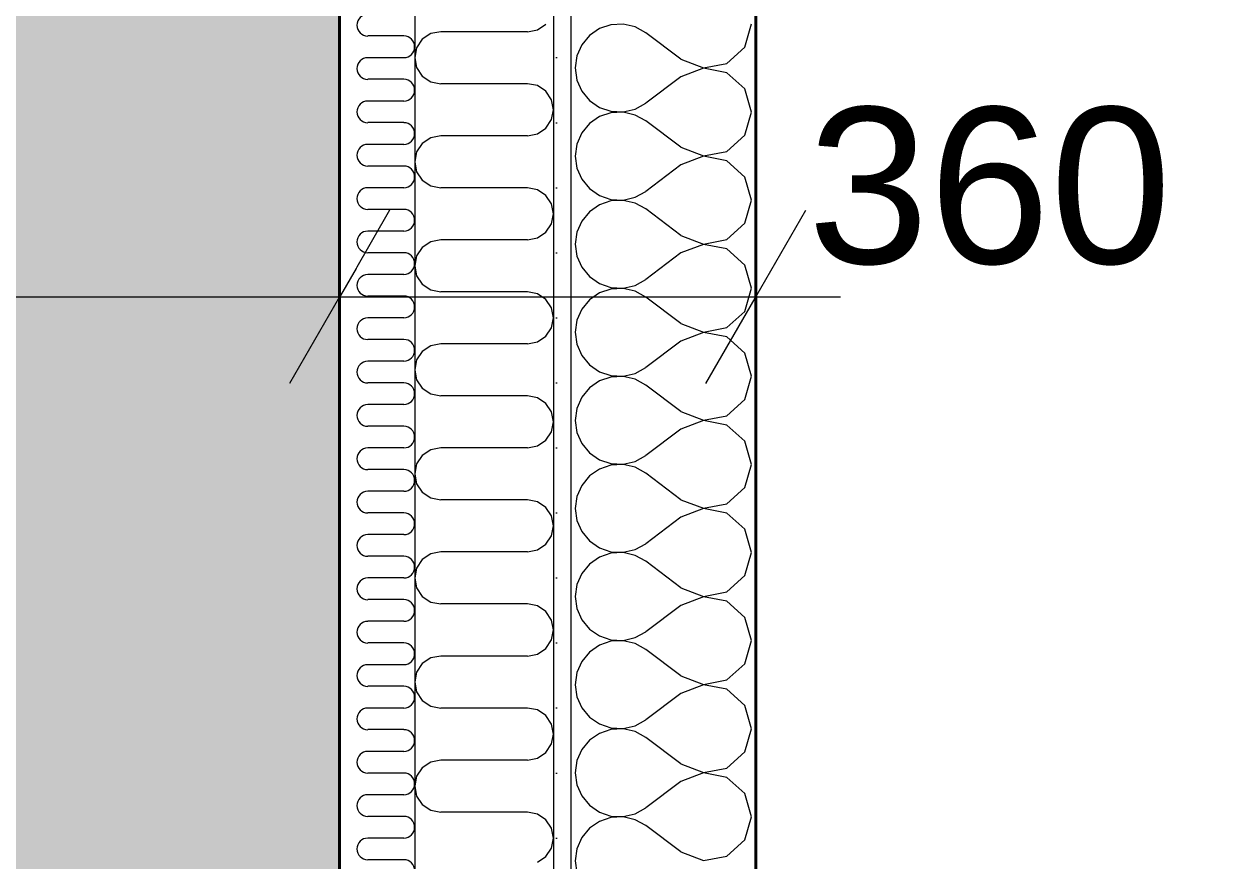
# Model space of a CAD drawing. Header units: millimetres. Extents: x -3100 to 17162, y -19566 to 10100.
# Drawn here: x 13827 to 14869, y 5943 to 6667 of the extents above; entities that cross this region are included whole.
import ezdxf

# ---------------------------------------------------------------- set-up
doc = ezdxf.new("R2010")
doc.units = ezdxf.units.MM
doc.header["$MEASUREMENT"] = 0
doc.linetypes.add('Wipeout_Contour', pattern=[1000, 0, -1000])
for name, color, linetype in [('Konstrukce - svislé nosné', 7, 'Continuous'), ('Konstrukce – Dělicí čáry vrstev', 7, 'Continuous'), ('Kóty - SP', 7, 'Continuous'), ('Výplně – Řezové', 7, 'Continuous'), ('Zóny', 7, 'Continuous')]:
    doc.layers.add(name, color=color, linetype=linetype)
doc.styles.add('GENEROVANÝ_STYL_1', font='Arial.ttf')
doc.dimstyles.new('GENEROVANÝ_STYL__1', dxfattribs={"dimtxt": 134.999996, "dimasz": 114, "dimexe": 0.18, "dimexo": 0.0625, "dimgap": 0, "dimtad": 1, "dimtih": 1, "dimtoh": 1, "dimdec": 0, "dimzin": 0, "dimdsep": 46, "dimtxsty": 'GENEROVANÝ_STYL_1', "dimblk": 'ARROWHEAD_2', "dimblk1": 'ARROWHEAD_2', "dimblk2": 'ARROWHEAD_2', "dimcen": 0.09, "dimse1": 1, "dimse2": 1, "dimclrd": 256, "dimclre": 256, "dimclrt": 256, "dimazin": 0, "dimtfac": 1, "dimtdec": 4, "dimtmove": 0, "dimatfit": 3, "dimfxl": 1, "dimtolj": 1, "dimtzin": 0, "dimarcsym": 0})
doc.dimstyles.new('GENEROVANÝ_STYL__2', dxfattribs={"dimtxt": 134.999996, "dimasz": 114, "dimexe": 0.18, "dimexo": 0.0625, "dimgap": 0, "dimtad": 1, "dimdec": 0, "dimzin": 0, "dimdsep": 46, "dimtxsty": 'GENEROVANÝ_STYL_1', "dimblk": 'ARROWHEAD_2', "dimblk1": 'ARROWHEAD_2', "dimblk2": 'ARROWHEAD_2', "dimcen": 0.09, "dimse1": 1, "dimse2": 1, "dimclrd": 256, "dimclre": 256, "dimclrt": 256, "dimazin": 0, "dimtfac": 1, "dimtdec": 4, "dimtmove": 0, "dimatfit": 3, "dimfxl": 1, "dimtolj": 1, "dimtzin": 0, "dimarcsym": 0})
doc.dimstyles.new('GENEROVANÝ_STYL__4', dxfattribs={"dimtxt": 134.999996, "dimasz": 114, "dimexe": 0.18, "dimexo": 0.0625, "dimgap": 0, "dimtad": 1, "dimtih": 1, "dimtoh": 1, "dimdec": 0, "dimzin": 0, "dimdsep": 46, "dimtxsty": 'GENEROVANÝ_STYL_1', "dimblk": 'ARROWHEAD_2', "dimblk1": 'ARROWHEAD_2', "dimblk2": 'ARROWHEAD_2', "dimcen": 0.09, "dimse1": 1, "dimse2": 1, "dimclrd": 256, "dimclre": 256, "dimclrt": 256, "dimazin": 0, "dimtfac": 1, "dimtdec": 4, "dimtmove": 2, "dimatfit": 3, "dimfxl": 1, "dimtolj": 1, "dimtzin": 0, "dimarcsym": 0})
pattern_1 = [(0, (0, 0), (0, 56.25), [0, -56.25])]

# ---------------------------------------------------------------- blocks, each defined once
blk = doc.blocks.new('Spíž_1.05_7', base_point=(14578.5, 5791.7))
at = {"layer": 'Zóny', "linetype": 'Continuous', "lineweight": 0, "true_color": 0xffffff}
blk.add_hatch(color=7, dxfattribs=at).paths.add_polyline_path([(14100, 4200), (14100, 7400), (12800, 7400), (12800, 4200)])
blk = doc.blocks.new('*X81')
at = {"layer": 'Výplně – Řezové', "color": 53, "linetype": 'Continuous', "lineweight": 13, "true_color": 0xeccf4f}
for p, q in [((14155.6, 6656.3), (14124.4, 6656.3)), ((14155.6, 6637.5), (14124.4, 6637.5)), ((14155.6, 6618.8), (14124.4, 6618.8)), ((14155.6, 6600), (14124.4, 6600)), ((14155.6, 6581.3), (14124.4, 6581.3)), ((14155.6, 6562.5), (14124.4, 6562.5)), ((14155.6, 6543.8), (14124.4, 6543.8)), ((14155.6, 6525), (14124.4, 6525)), ((14155.6, 6506.3), (14124.4, 6506.3)), ((14155.6, 6487.5), (14124.4, 6487.5)), ((14155.6, 6468.8), (14124.4, 6468.8)), ((14155.6, 6450), (14124.4, 6450)), ((14155.6, 6431.3), (14124.4, 6431.3)), ((14155.6, 6412.5), (14124.4, 6412.5)), ((14155.6, 6393.8), (14124.4, 6393.8)), ((14155.6, 6375), (14124.4, 6375)), ((14155.6, 6356.3), (14124.4, 6356.3)), ((14155.6, 6337.5), (14124.4, 6337.5)), ((14155.6, 6318.8), (14124.4, 6318.8)), ((14155.6, 6300), (14124.4, 6300)), ((14155.6, 6281.3), (14124.4, 6281.3)), ((14155.6, 6262.5), (14124.4, 6262.5)), ((14155.6, 6243.8), (14124.4, 6243.8)), ((14155.6, 6225), (14124.4, 6225)), ((14155.6, 6206.3), (14124.4, 6206.3)), ((14155.6, 6187.5), (14124.4, 6187.5)), ((14155.6, 6168.8), (14124.4, 6168.8)), ((14155.6, 6150), (14124.4, 6150)), ((14155.6, 6131.3), (14124.4, 6131.3)), ((14155.6, 6112.5), (14124.4, 6112.5)), ((14155.6, 6093.8), (14124.4, 6093.8)), ((14155.6, 6075), (14124.4, 6075)), ((14155.6, 6056.3), (14124.4, 6056.3)), ((14155.6, 6037.5), (14124.4, 6037.5)), ((14155.6, 6018.8), (14124.4, 6018.8)), ((14155.6, 6000), (14124.4, 6000)), ((14155.6, 5981.3), (14124.4, 5981.3)), ((14155.6, 5962.5), (14124.4, 5962.5)), ((14155.6, 5943.8), (14124.4, 5943.8))]:
    blk.add_line(p, q, dxfattribs=at)
for centre, start, end in [((14124.4, 6665.6), 90, 270), ((14155.6, 6646.9), 270, 90), ((14124.4, 6628.1), 90, 270), ((14155.6, 6609.4), 270, 90), ((14124.4, 6590.6), 90, 270), ((14155.6, 6571.9), 270, 90), ((14124.4, 6553.1), 90, 270), ((14155.6, 6534.4), 270, 90), ((14124.4, 6515.6), 90, 270), ((14155.6, 6496.9), 270, 90), ((14124.4, 6478.1), 90, 270), ((14155.6, 6459.4), 270, 90), ((14124.4, 6440.6), 90, 270), ((14155.6, 6421.9), 270, 90), ((14124.4, 6403.1), 90, 270), ((14155.6, 6384.4), 270, 90), ((14124.4, 6365.6), 90, 270), ((14155.6, 6346.9), 270, 90), ((14124.4, 6328.1), 90, 270), ((14155.6, 6309.4), 270, 90), ((14124.4, 6290.6), 90, 270), ((14155.6, 6271.9), 270, 90), ((14124.4, 6253.1), 90, 270), ((14155.6, 6234.4), 270, 90), ((14124.4, 6215.6), 90, 270), ((14155.6, 6196.9), 270, 90), ((14124.4, 6178.1), 90, 270), ((14155.6, 6159.4), 270, 90), ((14124.4, 6140.6), 90, 270), ((14155.6, 6121.9), 270, 90), ((14124.4, 6103.1), 90, 270), ((14155.6, 6084.4), 270, 90), ((14124.4, 6065.6), 90, 270), ((14155.6, 6046.9), 270, 90), ((14124.4, 6028.1), 90, 270), ((14155.6, 6009.4), 270, 90), ((14124.4, 5990.6), 90, 270), ((14155.6, 5971.9), 270, 90), ((14124.4, 5953.1), 90, 270), ((14155.6, 5934.4), 270, 90)]:
    blk.add_arc(centre, 9.38, start, end, dxfattribs=at)
blk = doc.blocks.new('*X85')
at = {"layer": 'Výplně – Řezové', "color": 53, "linetype": 'Continuous', "lineweight": 13, "true_color": 0xeccf4f}
for p, q in [((14187.5, 6660), (14178.9, 6658.3)), ((14262.5, 6660), (14187.5, 6660)), ((14262.5, 6660), (14271.1, 6661.7)), ((14271.1, 6661.7), (14278.4, 6666.6)), ((14171.6, 6653.4), (14166.7, 6646.1)), ((14178.9, 6658.3), (14171.6, 6653.4)), ((14166.7, 6646.1), (14165, 6637.5)), ((14165, 6637.5), (14166.7, 6628.9)), ((14166.7, 6628.9), (14171.6, 6621.6)), ((14171.6, 6621.6), (14178.9, 6616.7)), ((14178.9, 6616.7), (14187.5, 6615)), ((14262.5, 6615), (14187.5, 6615)), ((14271.1, 6613.3), (14262.5, 6615)), ((14278.4, 6608.4), (14271.1, 6613.3)), ((14283.3, 6601.1), (14278.4, 6608.4)), ((14285, 6592.5), (14283.3, 6601.1)), ((14283.3, 6583.9), (14285, 6592.5)), ((14271.1, 6571.7), (14278.4, 6576.6)), ((14278.4, 6576.6), (14283.3, 6583.9)), ((14178.9, 6568.3), (14171.6, 6563.4)), ((14187.5, 6570), (14178.9, 6568.3)), ((14262.5, 6570), (14187.5, 6570)), ((14262.5, 6570), (14271.1, 6571.7)), ((14166.7, 6556.1), (14165, 6547.5)), ((14171.6, 6563.4), (14166.7, 6556.1)), ((14165, 6547.5), (14166.7, 6538.9)), ((14166.7, 6538.9), (14171.6, 6531.6)), ((14171.6, 6531.6), (14178.9, 6526.7)), ((14178.9, 6526.7), (14187.5, 6525)), ((14262.5, 6525), (14187.5, 6525)), ((14271.1, 6523.3), (14262.5, 6525)), ((14278.4, 6518.4), (14271.1, 6523.3)), ((14283.3, 6511.1), (14278.4, 6518.4)), ((14285, 6502.5), (14283.3, 6511.1)), ((14278.4, 6486.6), (14283.3, 6493.9)), ((14283.3, 6493.9), (14285, 6502.5)), ((14271.1, 6481.7), (14278.4, 6486.6)), ((14171.6, 6473.4), (14166.7, 6466.1)), ((14178.9, 6478.3), (14171.6, 6473.4)), ((14187.5, 6480), (14178.9, 6478.3)), ((14262.5, 6480), (14187.5, 6480)), ((14262.5, 6480), (14271.1, 6481.7)), ((14166.7, 6466.1), (14165, 6457.5)), ((14165, 6457.5), (14166.7, 6448.9)), ((14166.7, 6448.9), (14171.6, 6441.6)), ((14171.6, 6441.6), (14178.9, 6436.7)), ((14178.9, 6436.7), (14187.5, 6435)), ((14262.5, 6435), (14187.5, 6435)), ((14271.1, 6433.3), (14262.5, 6435)), ((14278.4, 6428.4), (14271.1, 6433.3)), ((14283.3, 6421.1), (14278.4, 6428.4)), ((14285, 6412.5), (14283.3, 6421.1)), ((14283.3, 6403.9), (14285, 6412.5)), ((14278.4, 6396.6), (14283.3, 6403.9)), ((14187.5, 6390), (14178.9, 6388.3)), ((14262.5, 6390), (14187.5, 6390)), ((14262.5, 6390), (14271.1, 6391.7)), ((14271.1, 6391.7), (14278.4, 6396.6)), ((14171.6, 6383.4), (14166.7, 6376.1)), ((14178.9, 6388.3), (14171.6, 6383.4)), ((14166.7, 6376.1), (14165, 6367.5)), ((14165, 6367.5), (14166.7, 6358.9)), ((14166.7, 6358.9), (14171.6, 6351.6)), ((14171.6, 6351.6), (14178.9, 6346.7)), ((14178.9, 6346.7), (14187.5, 6345)), ((14262.5, 6345), (14187.5, 6345)), ((14271.1, 6343.3), (14262.5, 6345)), ((14278.4, 6338.4), (14271.1, 6343.3)), ((14283.3, 6331.1), (14278.4, 6338.4)), ((14285, 6322.5), (14283.3, 6331.1)), ((14283.3, 6313.9), (14285, 6322.5)), ((14271.1, 6301.7), (14278.4, 6306.6)), ((14278.4, 6306.6), (14283.3, 6313.9)), ((14178.9, 6298.3), (14171.6, 6293.4)), ((14187.5, 6300), (14178.9, 6298.3)), ((14262.5, 6300), (14187.5, 6300)), ((14262.5, 6300), (14271.1, 6301.7)), ((14166.7, 6286.1), (14165, 6277.5)), ((14171.6, 6293.4), (14166.7, 6286.1)), ((14165, 6277.5), (14166.7, 6268.9)), ((14166.7, 6268.9), (14171.6, 6261.6)), ((14171.6, 6261.6), (14178.9, 6256.7)), ((14178.9, 6256.7), (14187.5, 6255)), ((14262.5, 6255), (14187.5, 6255)), ((14271.1, 6253.3), (14262.5, 6255)), ((14278.4, 6248.4), (14271.1, 6253.3)), ((14283.3, 6241.1), (14278.4, 6248.4)), ((14285, 6232.5), (14283.3, 6241.1)), ((14283.3, 6223.9), (14285, 6232.5)), ((14278.4, 6216.6), (14283.3, 6223.9)), ((14262.5, 6210), (14271.1, 6211.7)), ((14271.1, 6211.7), (14278.4, 6216.6)), ((14171.6, 6203.4), (14166.7, 6196.1)), ((14178.9, 6208.3), (14171.6, 6203.4)), ((14187.5, 6210), (14178.9, 6208.3)), ((14262.5, 6210), (14187.5, 6210)), ((14166.7, 6196.1), (14165, 6187.5)), ((14165, 6187.5), (14166.7, 6178.9)), ((14166.7, 6178.9), (14171.6, 6171.6)), ((14171.6, 6171.6), (14178.9, 6166.7)), ((14178.9, 6166.7), (14187.5, 6165)), ((14262.5, 6165), (14187.5, 6165)), ((14271.1, 6163.3), (14262.5, 6165)), ((14278.4, 6158.4), (14271.1, 6163.3)), ((14283.3, 6151.1), (14278.4, 6158.4)), ((14285, 6142.5), (14283.3, 6151.1)), ((14283.3, 6133.9), (14285, 6142.5)), ((14278.4, 6126.6), (14283.3, 6133.9)), ((14178.9, 6118.3), (14171.6, 6113.4)), ((14187.5, 6120), (14178.9, 6118.3)), ((14262.5, 6120), (14187.5, 6120)), ((14262.5, 6120), (14271.1, 6121.7)), ((14271.1, 6121.7), (14278.4, 6126.6)), ((14171.6, 6113.4), (14166.7, 6106.1)), ((14166.7, 6106.1), (14165, 6097.5)), ((14165, 6097.5), (14166.7, 6088.9)), ((14166.7, 6088.9), (14171.6, 6081.6)), ((14171.6, 6081.6), (14178.9, 6076.7)), ((14178.9, 6076.7), (14187.5, 6075)), ((14262.5, 6075), (14187.5, 6075)), ((14271.1, 6073.3), (14262.5, 6075)), ((14278.4, 6068.4), (14271.1, 6073.3)), ((14283.3, 6061.1), (14278.4, 6068.4)), ((14285, 6052.5), (14283.3, 6061.1)), ((14283.3, 6043.9), (14285, 6052.5)), ((14271.1, 6031.7), (14278.4, 6036.6)), ((14278.4, 6036.6), (14283.3, 6043.9)), ((14178.9, 6028.3), (14171.6, 6023.4)), ((14187.5, 6030), (14178.9, 6028.3)), ((14262.5, 6030), (14187.5, 6030)), ((14262.5, 6030), (14271.1, 6031.7)), ((14166.7, 6016.1), (14165, 6007.5)), ((14171.6, 6023.4), (14166.7, 6016.1)), ((14165, 6007.5), (14166.7, 5998.9)), ((14166.7, 5998.9), (14171.6, 5991.6)), ((14171.6, 5991.6), (14178.9, 5986.7)), ((14178.9, 5986.7), (14187.5, 5985)), ((14262.5, 5985), (14187.5, 5985)), ((14271.1, 5983.3), (14262.5, 5985)), ((14278.4, 5978.4), (14271.1, 5983.3)), ((14283.3, 5971.1), (14278.4, 5978.4)), ((14285, 5962.5), (14283.3, 5971.1)), ((14283.3, 5953.9), (14285, 5962.5)), ((14278.4, 5946.6), (14283.3, 5953.9)), ((14271.1, 5941.7), (14278.4, 5946.6))]:
    blk.add_line(p, q, dxfattribs=at)
blk = doc.blocks.new('*X89')
at = {"layer": 'Výplně – Řezové', "color": 53, "linetype": 'Continuous', "lineweight": 13, "true_color": 0xeccf4f}
for p, q in [((14324.9, 6662.6), (14316.2, 6656.7)), ((14334.8, 6666), (14324.9, 6662.6)), ((14345.3, 6666.5), (14334.8, 6666)), ((14355.6, 6664.1), (14345.3, 6666.5)), ((14364.8, 6659), (14355.6, 6664.1)), ((14450.5, 6646.6), (14456.2, 6666.7)), ((14316.2, 6656.7), (14309.5, 6648.6)), ((14395.2, 6636.2), (14364.8, 6659)), ((14305.3, 6639), (14303.8, 6628.6)), ((14309.5, 6648.6), (14305.3, 6639)), ((14435.1, 6632.6), (14450.5, 6646.6)), ((14303.8, 6628.6), (14305.3, 6618.2)), ((14395.2, 6636.2), (14414.7, 6628.7)), ((14414.7, 6628.4), (14395.2, 6621)), ((14414.7, 6628.7), (14435.1, 6632.6)), ((14435.1, 6624.5), (14414.7, 6628.4)), ((14305.3, 6618.2), (14309.5, 6608.5)), ((14395.2, 6621), (14364.8, 6598.1)), ((14450.5, 6610.5), (14435.1, 6624.5)), ((14309.5, 6608.5), (14316.2, 6600.5)), ((14456.2, 6590.5), (14450.5, 6610.5)), ((14316.2, 6600.5), (14324.9, 6594.5)), ((14355.6, 6593), (14364.8, 6598.1)), ((14324.9, 6586.5), (14316.2, 6580.5)), ((14324.9, 6594.5), (14334.8, 6591.1)), ((14334.8, 6589.8), (14324.9, 6586.5)), ((14334.8, 6591.1), (14345.3, 6590.6)), ((14345.3, 6590.3), (14334.8, 6589.8)), ((14345.3, 6590.6), (14355.6, 6593)), ((14355.6, 6587.9), (14345.3, 6590.3)), ((14364.8, 6582.9), (14355.6, 6587.9)), ((14450.5, 6570.4), (14456.2, 6590.5)), ((14316.2, 6580.5), (14309.5, 6572.4)), ((14395.2, 6560), (14364.8, 6582.9)), ((14309.5, 6572.4), (14305.3, 6562.8)), ((14435.1, 6556.4), (14450.5, 6570.4)), ((14305.3, 6562.8), (14303.8, 6552.4)), ((14395.2, 6560), (14414.7, 6552.5)), ((14414.7, 6552.5), (14435.1, 6556.4)), ((14303.8, 6552.4), (14305.3, 6542)), ((14395.2, 6544.8), (14364.8, 6521.9)), ((14414.7, 6552.2), (14395.2, 6544.8)), ((14435.1, 6548.4), (14414.7, 6552.2)), ((14450.5, 6534.3), (14435.1, 6548.4)), ((14305.3, 6542), (14309.5, 6532.4)), ((14456.2, 6514.3), (14450.5, 6534.3)), ((14309.5, 6532.4), (14316.2, 6524.3)), ((14316.2, 6524.3), (14324.9, 6518.3)), ((14324.9, 6518.3), (14334.8, 6514.9)), ((14334.8, 6513.6), (14324.9, 6510.3)), ((14334.8, 6514.9), (14345.3, 6514.4)), ((14345.3, 6514.1), (14334.8, 6513.6)), ((14345.3, 6514.4), (14355.6, 6516.8)), ((14355.6, 6511.8), (14345.3, 6514.1)), ((14355.6, 6516.8), (14364.8, 6521.9)), ((14450.5, 6494.3), (14456.2, 6514.3)), ((14316.2, 6504.3), (14309.5, 6496.2)), ((14324.9, 6510.3), (14316.2, 6504.3)), ((14364.8, 6506.7), (14355.6, 6511.8)), ((14395.2, 6483.8), (14364.8, 6506.7)), ((14309.5, 6496.2), (14305.3, 6486.6)), ((14435.1, 6480.2), (14450.5, 6494.3)), ((14305.3, 6486.6), (14303.8, 6476.2)), ((14395.2, 6483.8), (14414.7, 6476.3)), ((14303.8, 6476.2), (14305.3, 6465.8)), ((14414.7, 6476), (14395.2, 6468.6)), ((14414.7, 6476.3), (14435.1, 6480.2)), ((14435.1, 6472.2), (14414.7, 6476)), ((14450.5, 6458.1), (14435.1, 6472.2)), ((14305.3, 6465.8), (14309.5, 6456.2)), ((14395.2, 6468.6), (14364.8, 6445.7)), ((14309.5, 6456.2), (14316.2, 6448.1)), ((14456.2, 6438.1), (14450.5, 6458.1)), ((14316.2, 6448.1), (14324.9, 6442.1)), ((14324.9, 6442.1), (14334.8, 6438.8)), ((14345.3, 6438.2), (14355.6, 6440.6)), ((14355.6, 6440.6), (14364.8, 6445.7)), ((14324.9, 6434.1), (14316.2, 6428.1)), ((14334.8, 6437.4), (14324.9, 6434.1)), ((14334.8, 6438.8), (14345.3, 6438.2)), ((14345.3, 6437.9), (14334.8, 6437.4)), ((14355.6, 6435.6), (14345.3, 6437.9)), ((14364.8, 6430.5), (14355.6, 6435.6)), ((14395.2, 6407.6), (14364.8, 6430.5)), ((14450.5, 6418.1), (14456.2, 6438.1)), ((14309.5, 6420), (14305.3, 6410.4)), ((14316.2, 6428.1), (14309.5, 6420)), ((14305.3, 6410.4), (14303.8, 6400)), ((14435.1, 6404), (14450.5, 6418.1)), ((14303.8, 6400), (14305.3, 6389.6)), ((14395.2, 6407.6), (14414.7, 6400.2)), ((14414.7, 6399.8), (14395.2, 6392.4)), ((14414.7, 6400.2), (14435.1, 6404)), ((14435.1, 6396), (14414.7, 6399.8)), ((14305.3, 6389.6), (14309.5, 6380)), ((14395.2, 6392.4), (14364.8, 6369.5)), ((14450.5, 6381.9), (14435.1, 6396)), ((14309.5, 6380), (14316.2, 6371.9)), ((14456.2, 6361.9), (14450.5, 6381.9)), ((14316.2, 6371.9), (14324.9, 6365.9)), ((14355.6, 6364.4), (14364.8, 6369.5)), ((14324.9, 6357.9), (14316.2, 6351.9)), ((14324.9, 6365.9), (14334.8, 6362.6)), ((14334.8, 6361.2), (14324.9, 6357.9)), ((14334.8, 6362.6), (14345.3, 6362.1)), ((14345.3, 6361.8), (14334.8, 6361.2)), ((14345.3, 6362.1), (14355.6, 6364.4)), ((14355.6, 6359.4), (14345.3, 6361.8)), ((14364.8, 6354.3), (14355.6, 6359.4)), ((14450.5, 6341.9), (14456.2, 6361.9)), ((14316.2, 6351.9), (14309.5, 6343.8)), ((14395.2, 6331.4), (14364.8, 6354.3)), ((14309.5, 6343.8), (14305.3, 6334.2)), ((14435.1, 6327.8), (14450.5, 6341.9)), ((14305.3, 6334.2), (14303.8, 6323.8)), ((14395.2, 6331.4), (14414.7, 6324)), ((14414.7, 6324), (14435.1, 6327.8)), ((14303.8, 6323.8), (14305.3, 6313.4)), ((14395.2, 6316.2), (14364.8, 6293.3)), ((14414.7, 6323.7), (14395.2, 6316.2)), ((14435.1, 6319.8), (14414.7, 6323.7)), ((14450.5, 6305.7), (14435.1, 6319.8)), ((14305.3, 6313.4), (14309.5, 6303.8)), ((14456.2, 6285.7), (14450.5, 6305.7)), ((14309.5, 6303.8), (14316.2, 6295.7)), ((14316.2, 6295.7), (14324.9, 6289.7)), ((14324.9, 6289.7), (14334.8, 6286.4)), ((14334.8, 6285.1), (14324.9, 6281.7)), ((14334.8, 6286.4), (14345.3, 6285.9)), ((14345.3, 6285.6), (14334.8, 6285.1)), ((14345.3, 6285.9), (14355.6, 6288.2)), ((14355.6, 6283.2), (14345.3, 6285.6)), ((14355.6, 6288.2), (14364.8, 6293.3)), ((14450.5, 6265.7), (14456.2, 6285.7)), ((14316.2, 6275.7), (14309.5, 6267.6)), ((14324.9, 6281.7), (14316.2, 6275.7)), ((14364.8, 6278.1), (14355.6, 6283.2)), ((14395.2, 6255.2), (14364.8, 6278.1)), ((14309.5, 6267.6), (14305.3, 6258)), ((14435.1, 6251.6), (14450.5, 6265.7)), ((14305.3, 6258), (14303.8, 6247.6)), ((14395.2, 6255.2), (14414.7, 6247.8)), ((14303.8, 6247.6), (14305.3, 6237.2)), ((14414.7, 6247.5), (14395.2, 6240)), ((14414.7, 6247.8), (14435.1, 6251.6)), ((14435.1, 6243.6), (14414.7, 6247.5)), ((14450.5, 6229.6), (14435.1, 6243.6)), ((14305.3, 6237.2), (14309.5, 6227.6)), ((14395.2, 6240), (14364.8, 6217.1)), ((14309.5, 6227.6), (14316.2, 6219.5)), ((14456.2, 6209.5), (14450.5, 6229.6)), ((14316.2, 6219.5), (14324.9, 6213.5)), ((14324.9, 6213.5), (14334.8, 6210.2)), ((14345.3, 6209.7), (14355.6, 6212.1)), ((14355.6, 6212.1), (14364.8, 6217.1)), ((14324.9, 6205.5), (14316.2, 6199.5)), ((14334.8, 6208.9), (14324.9, 6205.5)), ((14334.8, 6210.2), (14345.3, 6209.7)), ((14345.3, 6209.4), (14334.8, 6208.9)), ((14355.6, 6207), (14345.3, 6209.4)), ((14364.8, 6201.9), (14355.6, 6207)), ((14395.2, 6179), (14364.8, 6201.9)), ((14450.5, 6189.5), (14456.2, 6209.5)), ((14309.5, 6191.5), (14305.3, 6181.8)), ((14316.2, 6199.5), (14309.5, 6191.5)), ((14305.3, 6181.8), (14303.8, 6171.4)), ((14435.1, 6175.5), (14450.5, 6189.5)), ((14303.8, 6171.4), (14305.3, 6161)), ((14395.2, 6179), (14414.7, 6171.6)), ((14414.7, 6171.3), (14395.2, 6163.8)), ((14414.7, 6171.6), (14435.1, 6175.5)), ((14435.1, 6167.4), (14414.7, 6171.3)), ((14305.3, 6161), (14309.5, 6151.4)), ((14395.2, 6163.8), (14364.8, 6141)), ((14450.5, 6153.4), (14435.1, 6167.4)), ((14309.5, 6151.4), (14316.2, 6143.3)), ((14456.2, 6133.3), (14450.5, 6153.4)), ((14316.2, 6143.3), (14324.9, 6137.4)), ((14355.6, 6135.9), (14364.8, 6141)), ((14324.9, 6129.3), (14316.2, 6123.4)), ((14324.9, 6137.4), (14334.8, 6134)), ((14334.8, 6132.7), (14324.9, 6129.3)), ((14334.8, 6134), (14345.3, 6133.5)), ((14345.3, 6133.2), (14334.8, 6132.7)), ((14345.3, 6133.5), (14355.6, 6135.9)), ((14355.6, 6130.8), (14345.3, 6133.2)), ((14364.8, 6125.7), (14355.6, 6130.8)), ((14450.5, 6113.3), (14456.2, 6133.3)), ((14316.2, 6123.4), (14309.5, 6115.3)), ((14395.2, 6102.9), (14364.8, 6125.7)), ((14309.5, 6115.3), (14305.3, 6105.6)), ((14435.1, 6099.3), (14450.5, 6113.3)), ((14305.3, 6105.6), (14303.8, 6095.2)), ((14395.2, 6102.9), (14414.7, 6095.4)), ((14414.7, 6095.4), (14435.1, 6099.3)), ((14303.8, 6095.2), (14305.3, 6084.8)), ((14395.2, 6087.6), (14364.8, 6064.8)), ((14414.7, 6095.1), (14395.2, 6087.6)), ((14435.1, 6091.2), (14414.7, 6095.1)), ((14450.5, 6077.2), (14435.1, 6091.2)), ((14305.3, 6084.8), (14309.5, 6075.2)), ((14456.2, 6057.1), (14450.5, 6077.2)), ((14309.5, 6075.2), (14316.2, 6067.1)), ((14316.2, 6067.1), (14324.9, 6061.2)), ((14324.9, 6061.2), (14334.8, 6057.8)), ((14334.8, 6056.5), (14324.9, 6053.1)), ((14334.8, 6057.8), (14345.3, 6057.3)), ((14345.3, 6057), (14334.8, 6056.5)), ((14345.3, 6057.3), (14355.6, 6059.7)), ((14355.6, 6054.6), (14345.3, 6057)), ((14355.6, 6059.7), (14364.8, 6064.8)), ((14450.5, 6037.1), (14456.2, 6057.1)), ((14316.2, 6047.2), (14309.5, 6039.1)), ((14324.9, 6053.1), (14316.2, 6047.2)), ((14364.8, 6049.5), (14355.6, 6054.6)), ((14395.2, 6026.7), (14364.8, 6049.5)), ((14309.5, 6039.1), (14305.3, 6029.5)), ((14435.1, 6023.1), (14450.5, 6037.1)), ((14305.3, 6029.5), (14303.8, 6019)), ((14395.2, 6026.7), (14414.7, 6019.2)), ((14303.8, 6019), (14305.3, 6008.6)), ((14414.7, 6018.9), (14395.2, 6011.4)), ((14414.7, 6019.2), (14435.1, 6023.1)), ((14435.1, 6015), (14414.7, 6018.9)), ((14450.5, 6001), (14435.1, 6015)), ((14305.3, 6008.6), (14309.5, 5999)), ((14395.2, 6011.4), (14364.8, 5988.6)), ((14309.5, 5999), (14316.2, 5990.9)), ((14456.2, 5981), (14450.5, 6001)), ((14316.2, 5990.9), (14324.9, 5985)), ((14324.9, 5985), (14334.8, 5981.6)), ((14345.3, 5981.1), (14355.6, 5983.5)), ((14355.6, 5983.5), (14364.8, 5988.6)), ((14324.9, 5976.9), (14316.2, 5971)), ((14334.8, 5980.3), (14324.9, 5976.9)), ((14334.8, 5981.6), (14345.3, 5981.1)), ((14345.3, 5980.8), (14334.8, 5980.3)), ((14355.6, 5978.4), (14345.3, 5980.8)), ((14364.8, 5973.3), (14355.6, 5978.4)), ((14395.2, 5950.5), (14364.8, 5973.3)), ((14450.5, 5960.9), (14456.2, 5981)), ((14309.5, 5962.9), (14305.3, 5953.3)), ((14316.2, 5971), (14309.5, 5962.9)), ((14305.3, 5953.3), (14303.8, 5942.9)), ((14435.1, 5946.9), (14450.5, 5960.9)), ((14303.8, 5942.9), (14305.3, 5932.4)), ((14395.2, 5950.5), (14414.7, 5943)), ((14414.7, 5943), (14435.1, 5946.9))]:
    blk.add_line(p, q, dxfattribs=at)
blk = doc.blocks.new('Zeď_4', base_point=(14100, 7400))
at = {"color": 254, "linetype": 'Wipeout_Contour', "lineweight": 0, "ltscale": 60980.134309}
blk.add_wipeout([(14100, 7400), (14100, 3600), (14115, 3600), (14115, 7400)], dxfattribs=at).dxf.layer = 'Výplně – Řezové'
at = {"layer": 'Výplně – Řezové', "linetype": 'Continuous', "lineweight": 13, "true_color": 0xa8a8a8}
h = blk.add_hatch(dxfattribs=at)
h.set_pattern_fill('Sádra', color=253, style=0, pattern_type=2)
h.set_pattern_definition(pattern_1)
h.paths.add_polyline_path([(14100, 7400), (14100, 3600), (14115, 3600), (14115, 7400)])
at = {"layer": 'Konstrukce - svislé nosné', "color": 7, "linetype": 'Continuous', "lineweight": 40, "flags": 128}
blk.add_lwpolyline([(14100, 7400), (14100, 3600)], dxfattribs=at)
at = {"color": 254, "linetype": 'Wipeout_Contour', "lineweight": 0, "ltscale": 61114.626856}
blk.add_wipeout([(14115, 7415), (14115, 3600), (14165, 3600), (14165, 7415)], dxfattribs=at).dxf.layer = 'Výplně – Řezové'
at = {"layer": 'Konstrukce - svislé nosné', "color": 7, "lineweight": 40}
blk.add_blockref('*X81', (0, 0), dxfattribs=at)
at = {"color": 254, "linetype": 'Wipeout_Contour', "lineweight": 0, "ltscale": 61476.44918}
blk.add_wipeout([(14165, 7465), (14165, 3600), (14285, 3600), (14285, 7465)], dxfattribs=at).dxf.layer = 'Výplně – Řezové'
at = {"layer": 'Konstrukce – Dělicí čáry vrstev', "color": 7, "linetype": 'Continuous', "lineweight": 13}
blk.add_line((14165, 7465), (14165, 3600), dxfattribs=at)
at = {"layer": 'Konstrukce - svislé nosné', "color": 7, "lineweight": 40}
blk.add_blockref('*X85', (0, 0), dxfattribs=at)
at = {"color": 254, "linetype": 'Wipeout_Contour', "lineweight": 0, "ltscale": 61838.688982}
blk.add_wipeout([(14285, 7585), (14285, 3600), (14300, 3600), (14300, 7585)], dxfattribs=at).dxf.layer = 'Výplně – Řezové'
at = {"layer": 'Výplně – Řezové', "linetype": 'Continuous', "lineweight": 13, "true_color": 0xa8a8a8}
h = blk.add_hatch(dxfattribs=at)
h.set_pattern_fill('Sádra', color=253, style=0, pattern_type=2)
h.set_pattern_definition(pattern_1)
h.paths.add_polyline_path([(14285, 7585), (14285, 3600), (14300, 3600), (14300, 7585)])
at = {"layer": 'Konstrukce – Dělicí čáry vrstev', "color": 7, "linetype": 'Continuous', "lineweight": 13}
blk.add_line((14285, 7465), (14285, 3600), dxfattribs=at)
at = {"color": 254, "linetype": 'Wipeout_Contour', "lineweight": 0, "ltscale": 62177.219059}
blk.add_wipeout([(14300, 3600), (14460, 3600), (14460, 7600), (14300, 7600)], dxfattribs=at).dxf.layer = 'Výplně – Řezové'
at = {"layer": 'Konstrukce - svislé nosné', "color": 7, "linetype": 'Continuous', "lineweight": 40, "flags": 128}
blk.add_lwpolyline([(14460, 3600), (14460, 7600)], dxfattribs=at)
at = {"layer": 'Konstrukce – Dělicí čáry vrstev', "color": 7, "linetype": 'Continuous', "lineweight": 13}
blk.add_line((14300, 7585), (14300, 3600), dxfattribs=at)
at = {"layer": 'Konstrukce - svislé nosné', "color": 7, "lineweight": 40}
blk.add_blockref('*X89', (0, 0), dxfattribs=at)
blk = doc.blocks.new('*D371')
at = {"layer": 'Kóty - SP', "color": 146, "linetype": 'Continuous', "lineweight": 13, "true_color": 0x1a4f6e}
for p, q in [((15270.5, 7760), (15270.5, 7833.3)), ((15345.5, 7716.7), (15195.5, 7803.3)), ((15383, 7760), (15158, 7760)), ((15270.5, 3600), (15270.5, 7760)), ((15195.5, 3643.3), (15345.5, 3556.7)), ((15383, 3600), (15158, 3600))]:
    blk.add_line(p, q, dxfattribs=at)
at = {"layer": 'Kóty - SP', "color": 146, "lineweight": 13, "true_color": 0x1a4f6e, "insert": (15243.5, 5448.3), "char_height": 135, "attachment_point": 7, "rotation": 90, "style": 'GENEROVANÝ_STYL_1'}
blk.add_mtext('\\A1;{\\pql;\\fArial|b0|i0|c0|p0;\\W1.000000;4\xa0160}', dxfattribs=at)
blk = doc.blocks.new('ARROWHEAD_2')
at = {"color": 0, "linetype": 'Continuous', "lineweight": 0}
for p, q in [((-0.3781, -0.655), (0.3781, 0.655)), ((0, 0), (-1, 0))]:
    blk.add_line(p, q, dxfattribs=at)
blk = doc.blocks.new('*D372')
at = {"layer": 'Kóty - SP', "color": 146, "linetype": 'Continuous', "lineweight": 13, "true_color": 0x1a4f6e}
for p, q in [((15770.5, 7760), (15770.5, 7833.3)), ((15845.5, 7716.7), (15695.5, 7803.3)), ((15883, 7760), (15658, 7760)), ((15770.5, -9460), (15770.5, 7760)), ((15695.5, -9416.7), (15845.5, -9503.3)), ((15883, -9460), (15658, -9460)), ((15770.5, -9533.3), (15770.5, -9460))]:
    blk.add_line(p, q, dxfattribs=at)
at = {"layer": 'Kóty - SP', "color": 146, "lineweight": 13, "true_color": 0x1a4f6e, "insert": (15743.5, -1133.1), "char_height": 135, "attachment_point": 7, "rotation": 90, "style": 'GENEROVANÝ_STYL_1'}
blk.add_mtext('\\A1;{\\pql;\\fArial|b0|i0|c0|p0;\\W1.000000;17\xa0220}', dxfattribs=at)
blk = doc.blocks.new('*D390')
at = {"layer": 'Kóty - SP', "color": 146, "linetype": 'Continuous', "lineweight": 13, "true_color": 0x1a4f6e}
for p, q in [((13767.5, 7400), (13767.5, 7473.3)), ((13842.5, 7356.7), (13692.5, 7443.3)), ((13880, 7400), (13655, 7400)), ((13767.5, -5080), (13767.5, 7400)), ((13692.5, -5036.7), (13842.5, -5123.3)), ((13880, -5080), (13655, -5080)), ((13767.5, -5153.3), (13767.5, -5080))]:
    blk.add_line(p, q, dxfattribs=at)
at = {"layer": 'Kóty - SP', "color": 146, "lineweight": 13, "true_color": 0x1a4f6e, "insert": (13740.5, 876.9), "char_height": 135, "attachment_point": 7, "rotation": 90, "style": 'GENEROVANÝ_STYL_1'}
blk.add_mtext('\\A1;{\\pql;\\fArial|b0|i0|c0|p0;\\W1.000000;12\xa0480}', dxfattribs=at)
blk = doc.blocks.new('*D436')
at = {"layer": 'Kóty - SP', "color": 146, "linetype": 'Continuous', "lineweight": 13, "true_color": 0x1a4f6e}
for p, q in [((12800, 6318.1), (12800, 6543.1)), ((14100, 6318.1), (14100, 6543.1)), ((12843.3, 6505.6), (12756.7, 6355.6)), ((14143.3, 6505.6), (14056.7, 6355.6)), ((12800, 6430.6), (14100, 6430.6))]:
    blk.add_line(p, q, dxfattribs=at)
at = {"layer": 'Kóty - SP', "color": 146, "lineweight": 13, "true_color": 0x1a4f6e, "insert": (13218.3, 6457.6), "char_height": 135, "attachment_point": 7, "style": 'GENEROVANÝ_STYL_1'}
blk.add_mtext('\\A1;{\\pql;\\fArial|b0|i0|c0|p0;\\W1.000000;1\xa0300}', dxfattribs=at)
blk = doc.blocks.new('*D437')
at = {"layer": 'Kóty - SP', "color": 146, "linetype": 'Continuous', "lineweight": 13, "true_color": 0x1a4f6e}
for p, q in [((14100, 6318.1), (14100, 6543.1)), ((14460, 6318.1), (14460, 6543.1)), ((14143.3, 6505.6), (14056.7, 6355.6)), ((14416.7, 6355.6), (14503.3, 6505.6)), ((14100, 6430.6), (14460, 6430.6)), ((14460, 6430.6), (14533.3, 6430.6))]:
    blk.add_line(p, q, dxfattribs=at)
at = {"layer": 'Kóty - SP', "color": 146, "lineweight": 13, "true_color": 0x1a4f6e, "insert": (14504.9, 6457.6), "char_height": 135, "attachment_point": 7, "style": 'GENEROVANÝ_STYL_1'}
blk.add_mtext('\\A1;{\\pql;\\fArial|b0|i0|c0|p0;\\W1.000000;360}', dxfattribs=at)

msp = doc.modelspace()

# ---------------------------------------------------------------- linework, layer by layer
at = {"layer": 'Zóny', "color": 7, "linetype": 'Continuous', "lineweight": 0, "true_color": 0xffffff, "flags": 128}
msp.add_lwpolyline([(14100, 4200), (14100, 7400), (12800, 7400), (12800, 4200)], close=True, dxfattribs=at)

# ---------------------------------------------------------------- block references
at = {"layer": 'Zóny', "color": 7, "linetype": 'Continuous', "lineweight": 20}
msp.add_blockref('Spíž_1.05_7', (14578.5, 5791.7), dxfattribs=at)

# ---------------------------------------------------------------- next in the draw order: block references
at = {"layer": 'Konstrukce - svislé nosné', "color": 7, "lineweight": 40}
msp.add_blockref('Zeď_4', (14100, 7400), dxfattribs=at)

# ---------------------------------------------------------------- next in the draw order: dimensions: what is measured, and where the dimension line sits
at = {"layer": 'Kóty - SP', "color": 146, "linetype": 'Continuous', "lineweight": 13, "true_color": 0x1a4f6e}
for base, p1, p2, picture, middle in [((15270.5, 7760), (14460, 3600), (14460, 7760), '*D371', (15176, 5686.8)), ((15770.5, 7760), (14460, -9460), (14460, 7760), '*D372', (15676, -841.7)), ((13767.5, 7400), (14100, -5080), (14100, 7400), '*D390', (13673, 1168.3))]:
    dim = msp.add_linear_dim(base=base, p1=p1, p2=p2, angle=90, dimstyle='GENEROVANÝ_STYL__2', dxfattribs=at)
    dim.commit()
    dim.dimension.update_dxf_attribs({"geometry": picture, "text_midpoint": middle, "dimtype": 160, "text_rotation": 90})
for base, p1, p2, dimstyle, picture, middle in [((14100, 6430.6), (12800, 5800), (14100, -850), 'GENEROVANÝ_STYL__1', '*D436', (13456.8, 6525.1)), ((14460, 6430.6), (14100, -850), (14460, -850), 'GENEROVANÝ_STYL__4', '*D437', (14663.8, 6525.1))]:
    dim = msp.add_linear_dim(base=base, p1=p1, p2=p2, dimstyle=dimstyle, dxfattribs=at)
    dim.commit()
    dim.dimension.update_dxf_attribs({"geometry": picture, "text_midpoint": middle, "dimtype": 160})

doc.saveas('drawing.dxf')
